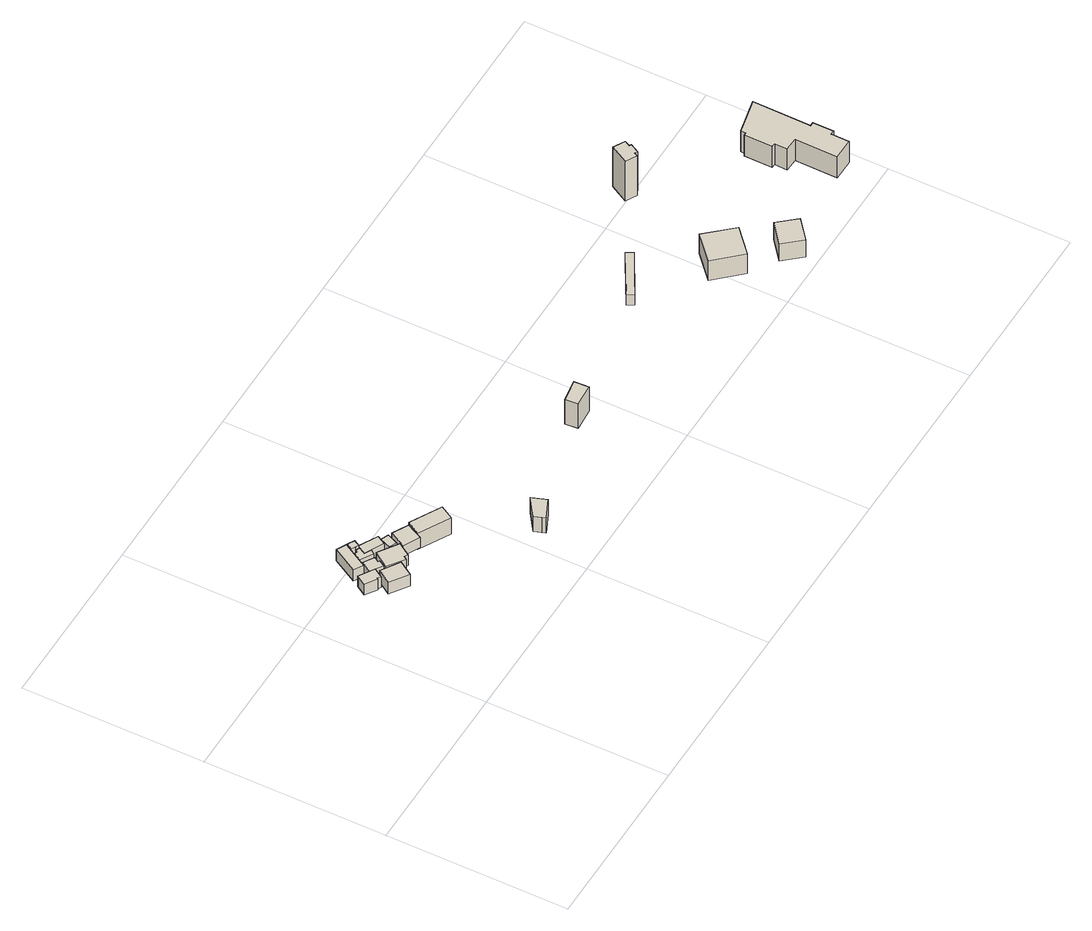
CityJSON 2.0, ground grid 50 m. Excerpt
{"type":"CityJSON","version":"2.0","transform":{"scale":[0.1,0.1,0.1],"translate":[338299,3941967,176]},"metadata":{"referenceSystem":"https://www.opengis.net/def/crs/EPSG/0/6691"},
"CityObjects":{
"building1":{"type":"Building","attributes":{"usage":"401","measuredHeight":4,"storeysAboveGround":1,"BuildingIDAttribute.prefecture":"14","BuildingIDAttribute.city":"14151","BuildingDetailAttribute.totalFloorArea":13.32,"BuildingDetailAttribute.buildingFootprintArea":13.32,"BuildingDetailAttribute.buildingStructureType":"610","BuildingDetailAttribute.buildingStructureOrgType":"2","BuildingDetailAttribute.orgUsage":"61","BuildingDetailAttribute.surveyYear":2015,"BuildingLandSlideRiskAttribute.description":"1","BuildingLandSlideRiskAttribute.areaType":"1"},"geometry":[{"type":"Solid","lod":"1","boundaries":[[[[0,1,2,3,4,5]],[[4,6,7,5]],[[3,8,6,4]],[[2,9,8,3]],[[1,10,9,2]],[[0,11,10,1]],[[5,7,11,0]],[[6,8,9,10,11,7]]]]}]},
"building2":{"type":"Building","attributes":{"usage":"401","measuredHeight":4.2,"storeysAboveGround":1,"BuildingIDAttribute.prefecture":"14","BuildingIDAttribute.city":"14151","BuildingDetailAttribute.totalFloorArea":22.06,"BuildingDetailAttribute.buildingFootprintArea":22.06,"BuildingDetailAttribute.buildingStructureType":"610","BuildingDetailAttribute.buildingStructureOrgType":"2","BuildingDetailAttribute.orgUsage":"61","BuildingDetailAttribute.surveyYear":2015,"BuildingLandSlideRiskAttribute.description":"1","BuildingLandSlideRiskAttribute.areaType":"1"},"geometry":[{"type":"Solid","lod":"1","boundaries":[[[[12,13,14,15]],[[14,16,17,15]],[[13,18,16,14]],[[12,19,18,13]],[[15,17,19,12]],[[16,18,19,17]]]]}]},
"building3":{"type":"Building","attributes":{"usage":"401","measuredHeight":4,"storeysAboveGround":1,"BuildingIDAttribute.prefecture":"14","BuildingIDAttribute.city":"14151","BuildingDetailAttribute.totalFloorArea":19.85,"BuildingDetailAttribute.buildingFootprintArea":19.85,"BuildingDetailAttribute.buildingStructureType":"610","BuildingDetailAttribute.buildingStructureOrgType":"2","BuildingDetailAttribute.orgUsage":"61","BuildingDetailAttribute.surveyYear":2015,"BuildingLandSlideRiskAttribute.description":"1","BuildingLandSlideRiskAttribute.areaType":"1"},"geometry":[{"type":"Solid","lod":"1","boundaries":[[[[20,21,22,23]],[[22,24,25,23]],[[21,26,24,22]],[[20,27,26,21]],[[23,25,27,20]],[[24,26,27,25]]]]}]},
"building4":{"type":"Building","attributes":{"usage":"401","storeysAboveGround":1,"BuildingIDAttribute.prefecture":"14","BuildingIDAttribute.city":"14151","BuildingDetailAttribute.totalFloorArea":13.21,"BuildingDetailAttribute.buildingFootprintArea":13.21,"BuildingDetailAttribute.buildingStructureType":"610","BuildingDetailAttribute.buildingStructureOrgType":"2","BuildingDetailAttribute.orgUsage":"61","BuildingDetailAttribute.surveyYear":2015,"BuildingLandSlideRiskAttribute.description":"1","BuildingLandSlideRiskAttribute.areaType":"1"},"geometry":[{"type":"Solid","lod":"1","boundaries":[[[[28,29,30,31,32,33]],[[32,34,35,33]],[[31,36,34,32]],[[30,37,36,31]],[[29,38,37,30]],[[28,39,38,29]],[[33,35,39,28]],[[34,36,37,38,39,35]]]]}]},
"building5":{"type":"Building","attributes":{"BuildingIDAttribute.prefecture":"14","BuildingIDAttribute.city":"14151","BuildingDetailAttribute.surveyYear":2015,"BuildingLandSlideRiskAttribute.description":"1","BuildingLandSlideRiskAttribute.areaType":"1"},"geometry":[{"type":"Solid","lod":"1","boundaries":[[[[40,41,42,43,44,45,46,47,48]],[[47,49,50,48]],[[46,51,49,47]],[[45,52,51,46]],[[44,53,52,45]],[[43,54,53,44]],[[42,55,54,43]],[[41,56,55,42]],[[40,57,56,41]],[[48,50,57,40]],[[49,51,52,53,54,55,56,57,50]]]]}]},
"building6":{"type":"Building","attributes":{"measuredHeight":4.4,"BuildingIDAttribute.prefecture":"14","BuildingIDAttribute.city":"14151","BuildingDetailAttribute.surveyYear":2015,"BuildingLandSlideRiskAttribute.description":"1","BuildingLandSlideRiskAttribute.areaType":"1"},"geometry":[{"type":"Solid","lod":"1","boundaries":[[[[58,59,60,44,43]],[[44,61,62,43]],[[60,63,61,44]],[[59,64,63,60]],[[58,65,64,59]],[[43,62,65,58]],[[61,63,64,65,62]]]]}]},
"building7":{"type":"Building","attributes":{"usage":"401","measuredHeight":4,"storeysAboveGround":1,"BuildingIDAttribute.prefecture":"14","BuildingIDAttribute.city":"14151","BuildingDetailAttribute.totalFloorArea":28.45,"BuildingDetailAttribute.buildingFootprintArea":28.45,"BuildingDetailAttribute.buildingStructureType":"610","BuildingDetailAttribute.buildingStructureOrgType":"2","BuildingDetailAttribute.orgUsage":"61","BuildingDetailAttribute.surveyYear":2015,"BuildingLandSlideRiskAttribute.description":"1","BuildingLandSlideRiskAttribute.areaType":"1"},"geometry":[{"type":"Solid","lod":"1","boundaries":[[[[66,67,68,69,70,71]],[[70,72,73,71]],[[69,74,72,70]],[[68,75,74,69]],[[67,76,75,68]],[[66,77,76,67]],[[71,73,77,66]],[[72,74,75,76,77,73]]]]}]},
"building8":{"type":"Building","attributes":{"usage":"401","measuredHeight":3.7,"storeysAboveGround":1,"BuildingIDAttribute.prefecture":"14","BuildingIDAttribute.city":"14151","BuildingDetailAttribute.totalFloorArea":13.83,"BuildingDetailAttribute.buildingFootprintArea":13.83,"BuildingDetailAttribute.buildingStructureType":"601","BuildingDetailAttribute.buildingStructureOrgType":"1","BuildingDetailAttribute.orgUsage":"61","BuildingDetailAttribute.surveyYear":2015,"BuildingLandSlideRiskAttribute.description":"1","BuildingLandSlideRiskAttribute.areaType":"1"},"geometry":[{"type":"Solid","lod":"1","boundaries":[[[[78,79,80,81,82,83]],[[82,51,52,83]],[[81,49,51,82]],[[80,84,49,81]],[[79,85,84,80]],[[78,86,85,79]],[[83,52,86,78]],[[51,49,84,85,86,52]]]]}]},
"building9":{"type":"Building","attributes":{"measuredHeight":3.5,"BuildingIDAttribute.prefecture":"14","BuildingIDAttribute.city":"14151","BuildingDetailAttribute.surveyYear":2015,"BuildingLandSlideRiskAttribute.description":"1","BuildingLandSlideRiskAttribute.areaType":"1"},"geometry":[{"type":"Solid","lod":"1","boundaries":[[[[87,88,89,90]],[[89,91,92,90]],[[88,93,91,89]],[[87,94,93,88]],[[90,92,94,87]],[[91,93,94,92]]]]}]},
"building10":{"type":"Building","attributes":{"usage":"401","measuredHeight":3.6,"storeysAboveGround":1,"BuildingIDAttribute.prefecture":"14","BuildingIDAttribute.city":"14151","BuildingDetailAttribute.totalFloorArea":25.83,"BuildingDetailAttribute.buildingFootprintArea":25.83,"BuildingDetailAttribute.buildingStructureType":"601","BuildingDetailAttribute.buildingStructureOrgType":"1","BuildingDetailAttribute.orgUsage":"61","BuildingDetailAttribute.surveyYear":2015,"BuildingLandSlideRiskAttribute.description":"1","BuildingLandSlideRiskAttribute.areaType":"1"},"geometry":[{"type":"Solid","lod":"1","boundaries":[[[[95,96,97,98]],[[97,99,100,98]],[[96,101,99,97]],[[95,102,101,96]],[[98,100,102,95]],[[99,101,102,100]]]]}]},
"building11":{"type":"Building","attributes":{"usage":"401","measuredHeight":6,"storeysAboveGround":1,"BuildingIDAttribute.prefecture":"14","BuildingIDAttribute.city":"14151","BuildingDetailAttribute.totalFloorArea":33.75,"BuildingDetailAttribute.buildingFootprintArea":33.75,"BuildingDetailAttribute.buildingStructureType":"601","BuildingDetailAttribute.buildingStructureOrgType":"1","BuildingDetailAttribute.orgUsage":"61","BuildingDetailAttribute.surveyYear":2015,"BuildingLandSlideRiskAttribute.description":"1","BuildingLandSlideRiskAttribute.areaType":"1"},"geometry":[{"type":"Solid","lod":"1","boundaries":[[[[103,104,105,106]],[[105,107,108,106]],[[104,109,107,105]],[[103,110,109,104]],[[106,108,110,103]],[[107,109,110,108]]]]}]},
"building12":{"type":"Building","attributes":{"measuredHeight":5.6,"BuildingIDAttribute.prefecture":"14","BuildingIDAttribute.city":"14151","BuildingDetailAttribute.surveyYear":2015,"BuildingLandSlideRiskAttribute.description":"1","BuildingLandSlideRiskAttribute.areaType":"1"},"geometry":[{"type":"Solid","lod":"1","boundaries":[[[[111,112,113,114,115,116]],[[115,117,118,116]],[[114,119,117,115]],[[113,120,119,114]],[[112,121,120,113]],[[111,122,121,112]],[[116,118,122,111]],[[117,119,120,121,122,118]]]]}]},
"building13":{"type":"Building","attributes":{"usage":"401","measuredHeight":9.2,"storeysAboveGround":2,"BuildingIDAttribute.prefecture":"14","BuildingIDAttribute.city":"14151","BuildingDetailAttribute.totalFloorArea":54.84,"BuildingDetailAttribute.buildingFootprintArea":27.42,"BuildingDetailAttribute.buildingStructureType":"601","BuildingDetailAttribute.buildingStructureOrgType":"1","BuildingDetailAttribute.orgUsage":"61","BuildingDetailAttribute.surveyYear":2015,"BuildingLandSlideRiskAttribute.description":"1","BuildingLandSlideRiskAttribute.areaType":"1"},"geometry":[{"type":"Solid","lod":"1","boundaries":[[[[123,124,125,126]],[[125,127,128,126]],[[124,129,127,125]],[[123,130,129,124]],[[126,128,130,123]],[[127,129,130,128]]]]}]},
"building14":{"type":"Building","attributes":{"measuredHeight":10.9,"BuildingIDAttribute.prefecture":"14","BuildingIDAttribute.city":"14151","BuildingDetailAttribute.surveyYear":2015,"BuildingLandSlideRiskAttribute.description":"1","BuildingLandSlideRiskAttribute.areaType":"1"},"geometry":[{"type":"Solid","lod":"1","boundaries":[[[[131,132,133,134]],[[133,135,136,134]],[[132,137,135,133]],[[131,138,137,132]],[[134,136,138,131]],[[135,137,138,136]]]]}]},
"building15":{"type":"Building","attributes":{"usage":"431","measuredHeight":8.8,"storeysAboveGround":1,"BuildingIDAttribute.prefecture":"14","BuildingIDAttribute.city":"14151","BuildingDetailAttribute.totalFloorArea":72.08,"BuildingDetailAttribute.buildingFootprintArea":72.08,"BuildingDetailAttribute.buildingStructureType":"610","BuildingDetailAttribute.buildingStructureOrgType":"2","BuildingDetailAttribute.orgUsage":"143","BuildingDetailAttribute.surveyYear":2015,"BuildingLandSlideRiskAttribute.description":"1","BuildingLandSlideRiskAttribute.areaType":"1"},"geometry":[{"type":"Solid","lod":"1","boundaries":[[[[139,140,141,142]],[[141,143,144,142]],[[140,145,143,141]],[[139,146,145,140]],[[142,144,146,139]],[[143,145,146,144]]]]}]},
"building16":{"type":"Building","attributes":{"measuredHeight":6.9,"BuildingIDAttribute.prefecture":"14","BuildingIDAttribute.city":"14151","BuildingDetailAttribute.surveyYear":2015,"BuildingLandSlideRiskAttribute.description":"1","BuildingLandSlideRiskAttribute.areaType":"1"},"geometry":[{"type":"Solid","lod":"1","boundaries":[[[[147,148,149,150]],[[149,151,152,150]],[[148,153,151,149]],[[147,154,153,148]],[[150,152,154,147]],[[151,153,154,152]]]]}]},
"building17":{"type":"Building","attributes":{"usage":"422","measuredHeight":16.7,"storeysAboveGround":1,"BuildingIDAttribute.prefecture":"14","BuildingIDAttribute.city":"14151","BuildingDetailAttribute.totalFloorArea":19.86,"BuildingDetailAttribute.buildingFootprintArea":19.86,"BuildingDetailAttribute.buildingStructureType":"601","BuildingDetailAttribute.buildingStructureOrgType":"1","BuildingDetailAttribute.orgUsage":"138","BuildingDetailAttribute.surveyYear":2015},"geometry":[{"type":"Solid","lod":"1","boundaries":[[[[155,156,157,158,159,160,161,162]],[[161,163,164,162]],[[160,165,163,161]],[[159,166,165,160]],[[158,167,166,159]],[[157,168,167,158]],[[156,169,168,157]],[[155,170,169,156]],[[162,164,170,155]],[[163,165,166,167,168,169,170,164]]]]}]},
"building18":{"type":"Building","attributes":{"usage":"401","measuredHeight":7.8,"storeysAboveGround":1,"BuildingIDAttribute.prefecture":"14","BuildingIDAttribute.city":"14151","BuildingDetailAttribute.totalFloorArea":167.35,"BuildingDetailAttribute.buildingFootprintArea":167.35,"BuildingDetailAttribute.buildingStructureType":"610","BuildingDetailAttribute.buildingStructureOrgType":"2","BuildingDetailAttribute.orgUsage":"61","BuildingDetailAttribute.surveyYear":2015,"BuildingLandSlideRiskAttribute.description":"1","BuildingLandSlideRiskAttribute.areaType":"1"},"geometry":[{"type":"Solid","lod":"1","boundaries":[[[[171,172,173,174,175,176,177,178,179,180,181,182,183,184]],[[183,185,186,184]],[[182,187,185,183]],[[181,188,187,182]],[[180,189,188,181]],[[179,190,189,180]],[[178,191,190,179]],[[177,192,191,178]],[[176,193,192,177]],[[175,194,193,176]],[[174,195,194,175]],[[173,196,195,174]],[[172,197,196,173]],[[171,198,197,172]],[[184,186,198,171]],[[185,187,188,189,190,191,192,193,194,195,196,197,198,186]]]]}]}
},
"vertices":[
[43,313,209],[35,319,209],[33,316,209],[2,336,209],[19,363,209],[59,338,209],[19,363,247],[59,338,247],[2,336,247],[33,316,247],[35,319,247],[43,313,247],
[96,262,191],[47,295,191],[72,333,191],[121,301,191],[72,333,232],[121,301,232],[47,295,232],[96,262,232],
[55,367,209],[30,382,209],[69,451,209],[95,437,209],[69,451,247],[95,437,247],[30,382,247],[55,367,247],
[98,352,199],[102,349,199],[92,333,199],[59,354,199],[78,383,199],[106,365,199],[78,383,229],[106,365,229],[59,354,229],[92,333,229],[102,349,229],[98,352,229],
[75,389,207],[87,411,207],[95,407,207],[99,413,207],[107,409,207],[109,408,207],[99,390,207],[117,381,207],[109,369,207],[117,381,237],[109,369,237],[99,390,237],[109,408,237],[107,409,237],[99,413,237],[95,407,237],[87,411,237],[75,389,237],
[88,419,207],[98,436,207],[116,426,207],[107,409,247],[99,413,247],[116,426,247],[98,436,247],[88,419,247],
[152,299,191],[143,305,191],[137,296,191],[93,327,191],[122,370,191],[175,334,191],[122,370,229],[175,334,229],[93,327,229],[137,296,229],[143,305,229],[152,299,229],
[113,415,201],[164,388,201],[150,363,201],[117,381,201],[99,390,201],[109,408,201],[150,363,237],[164,388,237],[113,415,237],
[175,343,193],[154,352,193],[166,382,193],[188,373,193],[166,382,227],[188,373,227],[154,352,227],[175,343,227],
[218,302,192],[174,324,192],[197,369,192],[240,346,192],[197,369,227],[240,346,227],[174,324,227],[218,302,227],
[314,269,166],[230,315,166],[251,352,166],[335,306,166],[251,352,223],[335,306,223],[230,315,223],[314,269,223],
[437,76,153],[433,87,153],[426,106,153],[433,111,153],[478,143,153],[493,102,153],[478,143,206],[493,102,206],[433,111,206],[426,106,206],[433,87,206],[437,76,206],
[869,197,114],[807,193,114],[804,228,114],[866,238,114],[804,228,200],[866,238,200],[807,193,200],[869,197,200],
[1381,380,62],[1391,362,62],[1269,293,62],[1259,311,62],[1269,293,98],[1259,311,98],[1391,362,98],[1381,380,98],
[1428,179,59],[1495,240,59],[1560,168,59],[1493,107,59],[1560,168,128],[1493,107,128],[1495,240,128],[1428,179,128],
[1618,104,64],[1660,54,64],[1605,8,64],[1563,58,64],[1605,8,124],[1563,58,124],[1660,54,124],[1618,104,124],
[1612,508,67],[1604,493,67],[1610,490,67],[1596,465,67],[1589,469,67],[1583,459,67],[1553,476,67],[1581,525,67],[1553,476,206],[1581,525,206],[1583,459,206],[1589,469,206],[1596,465,206],[1610,490,206],[1604,493,206],[1612,508,206],
[1917,210,6],[1880,211,6],[1881,246,6],[1870,246,6],[1871,324,6],[1878,324,6],[1879,338,6],[1977,359,6],[1975,199,6],[1986,199,6],[1986,142,6],[1975,142,6],[1974,92,6],[1916,93,6],[1974,92,80],[1916,93,80],[1975,142,80],[1986,142,80],[1986,199,80],[1975,199,80],[1977,359,80],[1879,338,80],[1878,324,80],[1871,324,80],[1870,246,80],[1881,246,80],[1880,211,80],[1917,210,80]
]}
